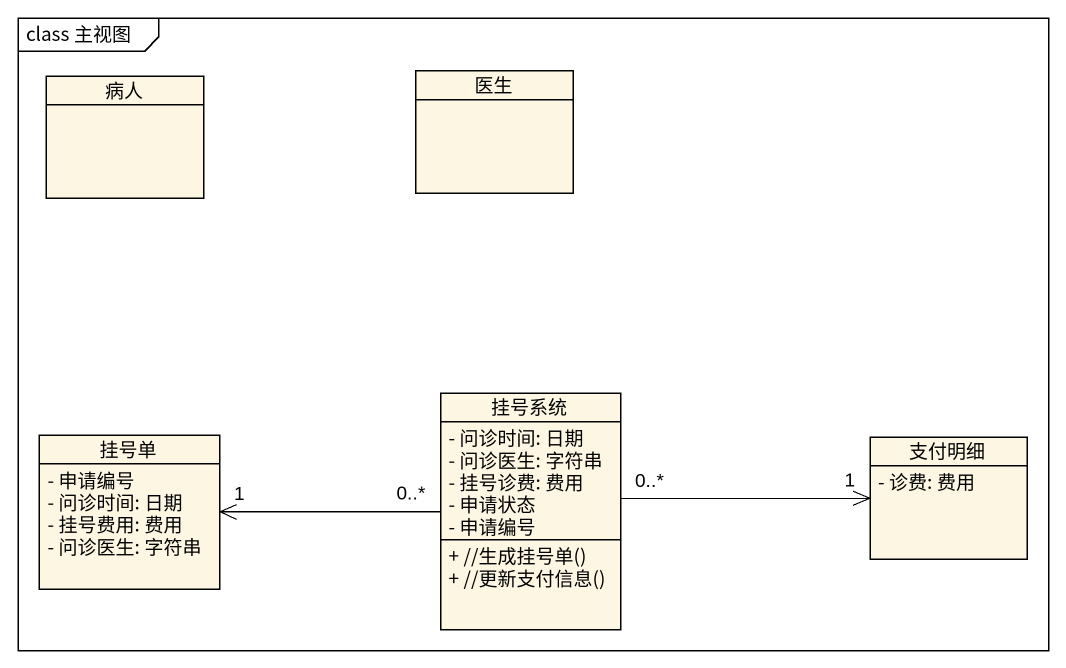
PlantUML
@startuml
mainframe class 主视图
hide circle
hide empty members
skinparam classAttributeIconSize 0
class 医生
class 病人
class 挂号单 {
  - 申请编号
  - 问诊时间: 日期
  - 挂号费用: 费用
  - 问诊医生: 字符串
}
class 挂号系统 {
  - 问诊时间: 日期
  - 问诊医生: 字符串
  - 挂号诊费: 费用
  - 申请状态
  - 申请编号
  + //生成挂号单()
  + //更新支付信息()
}
class 支付明细 {
  - 诊费: 费用
}
挂号系统 "0..*" -left-> "1" 挂号单
挂号系统 "0..*" -right-> "1" 支付明细
@enduml
